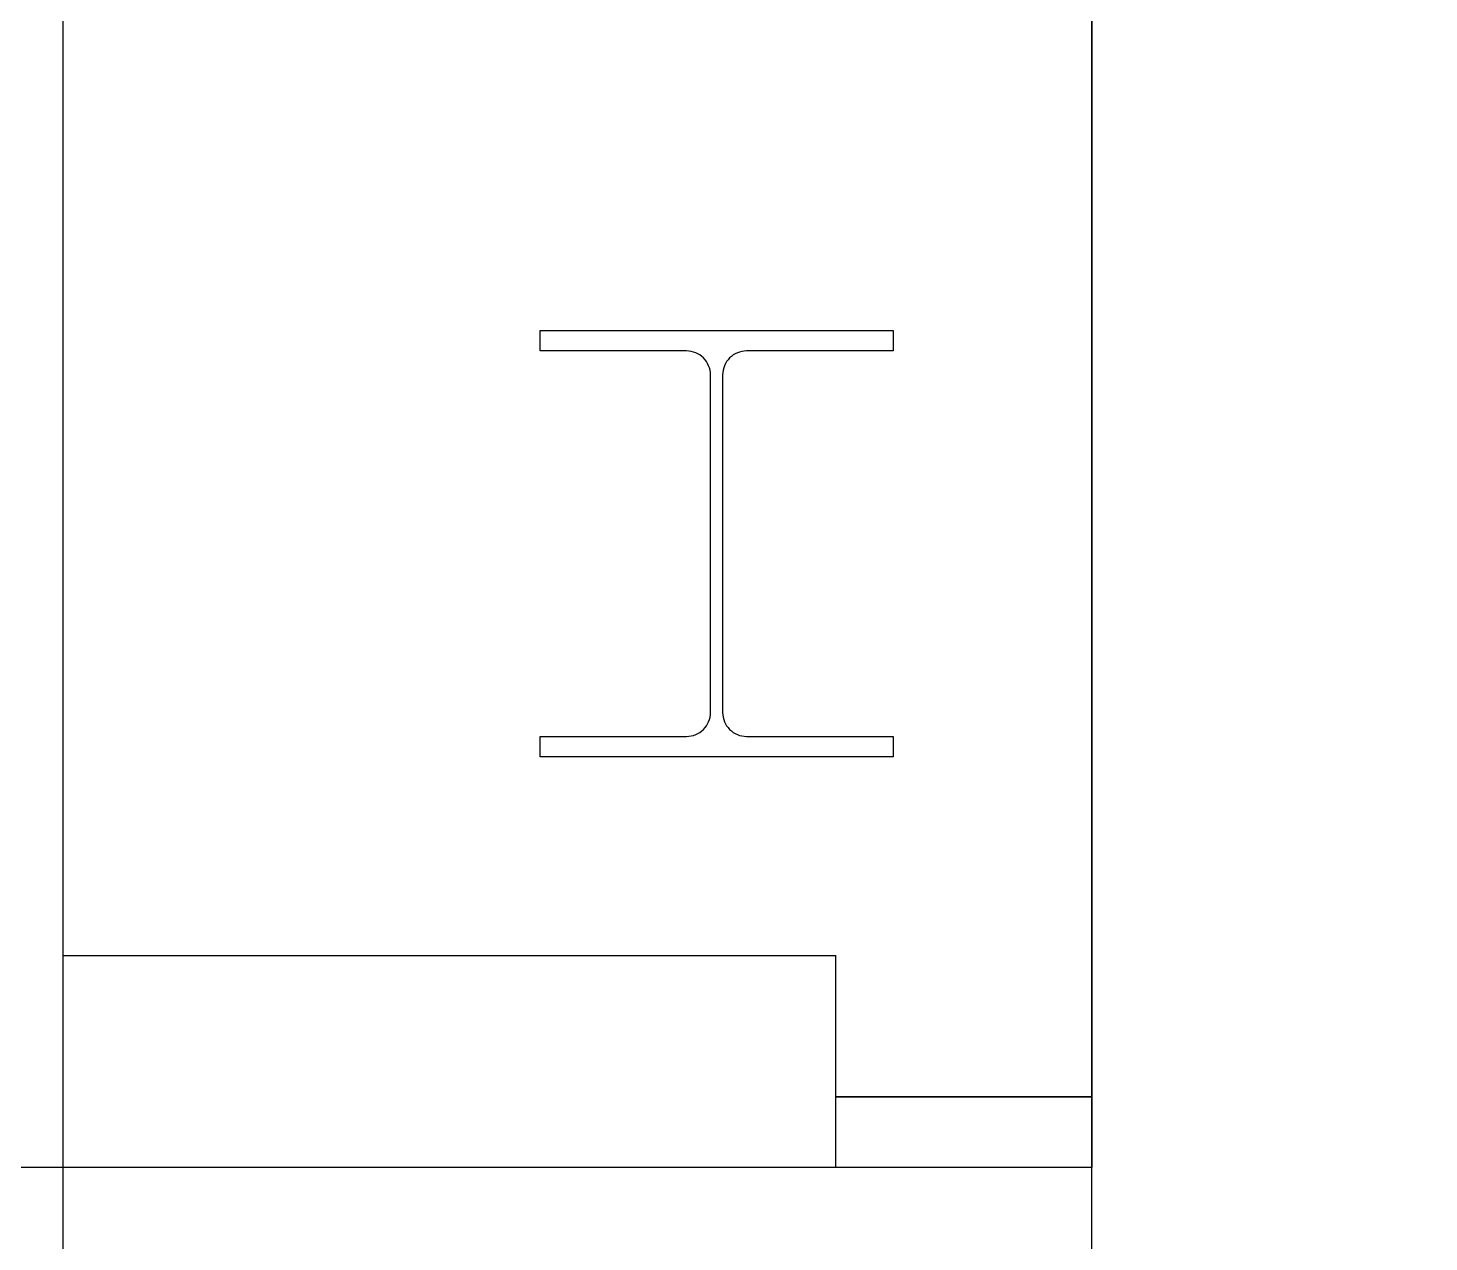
# Model space of a CAD drawing. Extents: x -13345 to 10098, y -1643 to 9113.
# Drawn here: x -9342.44 to -9302.79, y 3418.98 to 3453.35 of the extents above; entities that cross this region are included whole.
import ezdxf

# ---------------------------------------------------------------- set-up
doc = ezdxf.new("R2010")
doc.units = 0
doc.header["$LTSCALE"] = 192
doc.header["$MEASUREMENT"] = 0
doc.layers.get('0').update_dxf_attribs({"linetype": 'CONTINUOUS'})
for name, color, linetype in [('ARCH-DOORS-INTERIOR', 7, 'CONTINUOUS'), ('ARCH-WALLS-EXTERIOR', 5, 'CONTINUOUS'), ('EXPANSION-JOINT', 1, 'CONTINUOUS'), ('STRUCTURAL-COLUMNS', 3, 'CONTINUOUS')]:
    doc.layers.add(name, color=color, linetype=linetype)
doc.layers.add('COMMON AREA FILL', color=7, linetype='CONTINUOUS', true_color=0xdedede)

# ---------------------------------------------------------------- blocks, each defined once
blk = doc.blocks.new('W12x53')
at = {"flags": 128}
blk.add_lwpolyline([(-4.997, 6.03), (4.997, 6.03), (4.997, 5.455), (0.848, 5.455, 0.414214), (0.172, 4.78), (0.172, -4.78, 0.414214), (0.848, -5.455), (4.997, -5.455), (4.997, -6.03), (-4.997, -6.03), (-4.997, -5.455), (-0.848, -5.455, 0.414214), (-0.172, -4.78), (-0.172, 4.78, 0.414214), (-0.848, 5.455), (-4.997, 5.455)], format="xyb", close=True, dxfattribs=at)
blk = doc.blocks.new('W-Wide Flange-Column - W12X53-1719959-Mall Level - Framing Plan')
at = {"layer": 'STRUCTURAL-COLUMNS'}
blk.add_blockref('W12x53', (0, -0.02), dxfattribs=at)

msp = doc.modelspace()

# ---------------------------------------------------------------- linework, layer by layer
at = {"layer": 'ARCH-DOORS-INTERIOR'}
for p, q in [((-9319.582, 3421.095), (-9319.582, 3423.095)), ((-9319.582, 3423.095), (-9312.332, 3423.095)), ((-9312.332, 3423.095), (-9312.332, 3421.095)), ((-9319.582, 3421.095), (-9355.582, 3421.095)), ((-9312.332, 3421.095), (-9319.582, 3421.095))]:
    msp.add_line(p, q, dxfattribs=at)
at = {"layer": 'ARCH-DOORS-INTERIOR', "extrusion": (0, 0, -1)}
msp.add_arc((9319.582, 3421.095), 36, 270, 0, dxfattribs=at)
at = {"layer": 'ARCH-WALLS-EXTERIOR'}
for p, q in [((-9312.332, 3486.526), (-9312.332, 3427.095)), ((-9341.445, 3427.095), (-9319.582, 3427.095)), ((-9319.582, 3423.095), (-9319.582, 3427.095)), ((-9312.332, 3427.095), (-9312.332, 3423.095))]:
    msp.add_line(p, q, dxfattribs=at)
for points in [[(-9341.445, 3427.095), (-9341.445, 3467.526)], [(-9312.332, 3423.095), (-9319.582, 3423.095)], [(-9312.332, 3423.095), (-9319.582, 3423.095)]]:
    msp.add_lwpolyline(points, dxfattribs=at)
at = {"layer": 'COMMON AREA FILL'}
msp.add_lwpolyline([(-9240.332, 3988.526), (-9240.332, 3261.276), (-9324.332, 3261.276), (-9324.332, 3321.276), (-9312.332, 3321.276), (-9312.332, 3486.526), (-9624.32, 3486.526), (-9624.32, 3479.276), (-9557.07, 3479.276), (-9557.07, 3407.276), (-9683.15, 3407.276), (-9683.15, 3450.993), (-9698.32, 3450.993), (-9698.321, 3649.776), (-9544.32, 3649.776), (-9544.32, 3577.776), (-9624.32, 3577.776), (-9624.32, 3570.526), (-9346.07, 3570.526), (-9346.07, 3835.776), (-9698.32, 3835.776), (-9698.32, 3837.026), (-10195.125, 3837.026)], dxfattribs=at)
at = {"layer": 'EXPANSION-JOINT'}
msp.add_lwpolyline([(-9341.445, 92.274), (-9341.445, 4182.776)], dxfattribs=at)

# ---------------------------------------------------------------- block references
at = {"layer": 'STRUCTURAL-COLUMNS'}
msp.add_blockref('W-Wide Flange-Column - W12X53-1719959-Mall Level - Framing Plan', (-9322.954, 3438.77), dxfattribs=at)

doc.saveas('drawing.dxf')
